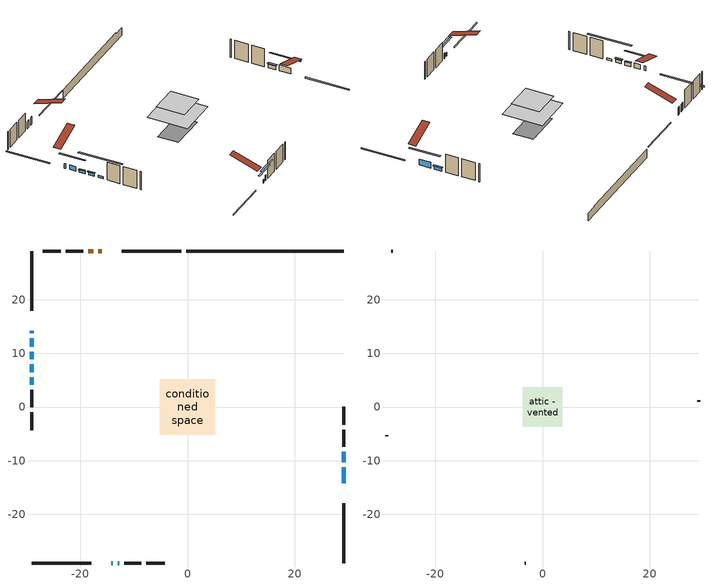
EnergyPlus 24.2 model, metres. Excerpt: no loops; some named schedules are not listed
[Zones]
conditioned space
 floor adiabatic (AdiabaticFloorConstruction): -5.14,-5.14 -5.14,5.14 5.14,5.14 5.14,-5.14 z2.99
 floor foundation (Slab1 construction): -4.71,-2.61 -4.71,2.61 4.71,2.61 4.71,-2.61 z-1.74
 wall outside (RimJoist1 construction): -1.12,29.07 -12.29,29.07 / -29.07,-29.07 -17.9,-29.07 / -29.07,29.07 -29.07,17.9 / 29.07,-29.07 29.07,-17.9 z0.55:0.85
 wall outside (AdiabaticWallConstruction 1): -16.01,29.07 -16.66,29.07 / -17.59,29.07 -18.49,29.07 z0.55:2.58
 wall outside (AdiabaticWallConstruction): -29.07,14.18 -29.07,13.76 z0.55:1.77; 29.07,-14.18 29.07,-11.23 z0.55:2.13; -14.18,-29.07 -13.92,-29.07 / 29.07,-10.3 29.07,-8.37 z0.55:1.52; -13,-29.07 -12.74,-29.07 z0.55:2.02; -29.07,12.83 -29.07,11.25 z0.55:1.82; -29.07,10.33 -29.07,8.85 / -29.07,7.93 -29.07,6.45 z0.55:1.41; -29.07,5.52 -29.07,4.15 z0.55:1.16
 wall outside (Wall1 construction): -19.42,29.07 -22.65,29.07 / -11.81,-29.07 -8.58,-29.07 / -29.07,3.22 -29.07,-0.01 / 29.07,-7.44 29.07,-4.21 z0.55:5.43
 wall outside (Wall2 construction): -23.58,29.07 -26.95,29.07 / -7.66,-29.07 -4.28,-29.07 / -29.07,-0.94 -29.07,-4.31 / 29.07,-3.28 29.07,0.09 z0.55:5.43
 wall foundation (FoundationWall1 construction): -0.19,29.07,-1.74 -0.19,29.07,0.55 26.14,29.07,0.55 26.14,29.07,0.26 29.07,29.07,0.26 29.07,29.07,-1.74
 window (WindowConstruction 7): -29.07,14.18 -29.07,13.76 z0.55:1.77
 window (WindowConstruction): 29.07,-14.18 29.07,-11.23 z0.55:2.13
 window (WindowConstruction 1): -14.18,-29.07 -13.92,-29.07 z0.55:1.52
 window (WindowConstruction 2): -13,-29.07 -12.74,-29.07 z0.55:2.02
 window (WindowConstruction 3): -29.07,12.83 -29.07,11.25 z0.55:1.82
 window (WindowConstruction 4): 29.07,-10.3 29.07,-8.37 z0.55:1.52
 window (WindowConstruction 5): -29.07,10.33 -29.07,8.85 z0.55:1.41
 window (WindowConstruction 6): -29.07,7.92 -29.07,6.45 z0.55:1.41
 window (WindowConstruction 8): -29.07,5.52 -29.07,4.15 z0.55:1.16
 door (Door): -16.01,29.07 -16.66,29.07 z0.55:2.58
 door (Door 1): -17.59,29.07 -18.49,29.07 z0.55:2.58
 ceiling adiabatic (AdiabaticFloorConstruction): 5.14,-5.14 5.14,5.14 -5.14,5.14 -5.14,-5.14 z2.99
attic - vented
 floor to conditioned space (Floor1 construction Reversed): -3.64,-3.64 -3.64,3.64 3.64,3.64 3.64,-3.64 z5.43
 wall outside (Wall3 construction): -27.88,29.07 -28.14,29.07 / -3.35,-29.07 -3.1,-29.07 / -29.07,-5.24 -29.07,-5.5 / 29.07,1.02 29.07,1.27 z0.55:5.43
 roof outside (Roof1 construction): -15.08,29.07,5.43 -15.08,21.98,7.79 -13.22,21.98,7.79 -13.22,29.07,5.43; -15.11,-29.07,5.43 -15.11,-21.98,7.79 -16.97,-21.98,7.79 -16.97,-29.07,5.43; -29.07,15.11,5.43 -21.98,15.11,7.79 -21.98,16.97,7.79 -29.07,16.97,5.43; 29.07,-15.11,5.43 21.98,-15.11,7.79 21.98,-16.97,7.79 29.07,-16.97,5.43
shading: 29.07,-8.71 29.07,-16.7 29.48,-16.7 29.48,-8.71 z4.65; -11.4,-29.07 -16.7,-29.07 -16.7,-29.48 -11.4,-29.48 z4.04; -10.1,-29.07 -15.64,-29.07 -15.64,-29.48 -10.1,-29.48 z4.66; -29.07,8.73 -29.07,15.35 -29.48,15.35 -29.48,8.73 z4.34; 29.07,-8.17 29.07,-10.5 29.48,-10.5 29.48,-8.17 z1.72; -29.07,8.77 -29.07,10.4 -29.48,10.4 -29.48,8.77 z1.49; -29.07,6.25 -29.07,8.13 -29.48,8.13 -29.48,6.25 z1.61; -29.07,-0.81 -29.07,10.48 -29.48,10.48 -29.48,-0.81 z6.12
[Building]
Building 1: Terrain=Suburbs
[Site:Location]
Edmonton Intl AP_AB: Latitude {deg}=53.31; Longitude {deg}=-113.58; Time Zone {hr}=-7; Elevation {m}=723; Keep Site Location Information=Yes
[Site:GroundTemperature:Shallow]
-1.56185, -3.61833, -3.78302, -2.80711, 1.11059, 5.01004, 8.39065, 10.5322, 10.7141, 8.97234, 5.67794, 1.89811
[Site:WaterMainsTemperature]
Calculation Method=Schedule; Temperature Schedule=mains temperature schedule
[Material] Roughness=Rough; Thermal Absorptance=0.9
Name | Thickness {m} | Conductivity {W/m-K} | Density {kg/m3} | Specific Heat {J/kg-K} | Solar Absorptance | Visible Absorptance
asphalt or fiberglass shingles | 0.00635 | 0.162714 | 1121.4 | 1465.45 | 0.4 | 0.4
ceiling loosefill ins | 0.169333 | 0.0480833 | 16.02 | 1046.75 | 0.7 | 0.7
ceiling stud and cavity | 0.1397 | 0.146649 | 65.682 | 1177.47 | 0.7 | 0.7
concrete 4.0 in. | 0.1016 | 1.803125 | 2242.8 | 837.4 | 0.7 | 0.7
concrete 8.0 in. | 0.2032 | 1.803125 | 2242.8 | 837.4 | 0.7 | 0.7
door material | 0.04445 | 0.053851 | 512.64 | 1214.23 | 0.7 | 0.7
door material 1 | 0.04445 | 0.188738 | 512.64 | 1214.23 | 0.7 | 0.7
exterior vertical ins | 0.0457286 | 0.029427 | 32.04 | 1214.23 | 0.7 | 0.7
floor covering | 0.0127 | 0.0433444 | 54.468 | 1339.84 | 0.6 | 0.6
floor rigid ins; wall rigid ins | 0.512978 | 0.029427 | 32.04 | 1214.23 | 0.7 | 0.7
floor stud and cavity | 0.1397 | 1.75129 | 37.0049 | 1207.88 | 0.7 | 0.7
furniture material conditioned space 1 | 0.1524 | 0.115458 | 640.8 | 1214.23 | 0.6 | 0.6
gypsum board | 0.0127 | 0.160291 | 801 | 837.4 | 0.6 | 0.6
gypsum board 1 | 0.0127 | 0.160291 | 801 | 837.4 | 0.7 | 0.7
osb sheathing 0.5 in. | 0.0127 | 0.115458 | 512.64 | 1214.23 | 0.7 | 0.7
osb sheathing 0.75 in. | 0.01905 | 0.115458 | 512.64 | 1214.23 | 0.7 | 0.7
osb sheathing 2.0 in. | 0.0508 | 0.115458 | 512.64 | 1214.23 | 0.7 | 0.7
rim joist stud and cavity | 0.0508 | 0.0314757 | 125.044 | 1163.47 | 0.6 | 0.6
wall stud and cavity | 0.1397 | 0.10094 | 139.0536 | 1170.24 | 0.7 | 0.7
wall stud and cavity 1 | 0.1397 | 0.101326 | 139.0536 | 1170.24 | 0.7 | 0.7
wall stud and cavity 2 | 0.0889 | 6.1454 | 50.32683 | 1063.81 | 0.6 | 0.6
wall stud and cavity 3 | 0.0889 | 0.380278 | 52.3479 | 1209.89 | 0.7 | 0.7
wall stud and cavity 4 | 0.0889 | 0.391764 | 83.0341 | 1211.67 | 0.7 | 0.7
wood siding | 0.0254 | 0.102417 | 544.68 | 1172.36 | 0.4 | 0.4
wood siding 1 | 0.00254 | 0.102417 | 544.68 | 1172.36 | 0.4 | 0.4
wood siding 2; wood siding 3; wood siding 4 | 0.0254 | 0.102417 | 544.68 | 1172.36 | 0.7 | 0.7
[WindowMaterial:SimpleGlazingSystem]
Name | U-Factor {W/m2-K} | Solar Heat Gain Coefficient
WindowMaterial | 3.29438 | 0.7
WindowMaterial 1 | 3.31766 | 0.49
WindowMaterial 2 | 3.32958 | 0.5
WindowMaterial 3 | 3.829811 | 0.56
WindowMaterial 4 | 4.03535 | 0.55
WindowMaterial 5 | 4.22273 | 0.54
WindowMaterial 6 | 2.22975 | 0.4
WindowMaterial 7 | 2.47788 | 0.47
[Construction]
AdiabaticFloorConstruction: floor stud and cavity, floor rigid ins, osb sheathing 0.75 in., floor covering
AdiabaticWallConstruction: wood siding 3, wall rigid ins, wall stud and cavity 3, gypsum board
AdiabaticWallConstruction 1: wood siding 4, wall rigid ins, wall stud and cavity 3, gypsum board
Door: door material
Door 1: door material 1
Floor1 construction Reversed: gypsum board, ceiling stud and cavity, ceiling loosefill ins
FoundationWall1 construction: concrete 8.0 in., gypsum board 1
furniture construction conditioned space 1: furniture material conditioned space 1
PartitionWallConstruction: gypsum board, wall stud and cavity 4, gypsum board
RimJoist1 construction: wood siding 2, osb sheathing 2.0 in., rim joist stud and cavity
Roof1 construction: asphalt or fiberglass shingles
Slab1 construction: concrete 4.0 in.
Wall1 construction: wood siding, osb sheathing 0.5 in., wall stud and cavity, gypsum board
Wall2 construction: wood siding, osb sheathing 0.5 in., wall stud and cavity 1, gypsum board
Wall3 construction: wood siding 1, wall stud and cavity 2
WindowConstruction: WindowMaterial
WindowConstruction 1: WindowMaterial 1
WindowConstruction 2: WindowMaterial 2
WindowConstruction 3: WindowMaterial 3
WindowConstruction 4: WindowMaterial 4
WindowConstruction 5; WindowConstruction 6: WindowMaterial 5
WindowConstruction 7: WindowMaterial 6
WindowConstruction 8: WindowMaterial 7
[Zone] Multiplier=1; Part of Total Floor Area=Yes
Name | Volume {m3}
attic - vented | 20.2553
conditioned space | 387
[Space]
Name | Zone | Volume {m3}
attic - vented 1 | attic - vented | 20.2553
conditioned space 1 | conditioned space | 387
[ZoneInfiltration:EffectiveLeakageArea]
infil attic - vented 1: Zone or Space=attic - vented 1; Schedule=Always On Discrete; Effective Air Leakage Area {cm2}=1838.61; Stack Coefficient=0.000503268; Wind Coefficient=1.51572e-05
[ZoneMixing]
whole house fan mix: Zone or Space=attic - vented; Schedule=Always On Continuous; Design Flow Rate Calculation Method=Flow/Zone; Design Flow Rate {m3/s}=0; Source Zone or Space=conditioned space
[SurfaceProperty:ExposedFoundationPerimeter]
Slab1: Exposed Perimeter Calculation Method=TotalExposedPerimeter; Total Exposed Perimeter {m}=29.26
[InternalMass] Zone or ZoneList=conditioned space; Space or SpaceList=conditioned space 1
Name | Construction | Surface Area {m2}
furniture mass conditioned space 1 | furniture construction conditioned space 1 | 61.9202
partition wall mass | PartitionWallConstruction | 154.801
[Lights]
interior lighting: Zone or ZoneList or Space or SpaceList=conditioned space 1; Schedule=interior lighting schedule; Design Level Calculation Method=LightingLevel; Lighting Level {W}=343.2; Return Air Fraction=0; Fraction Radiant=0.6; Fraction Visible=0.2; Fraction Replaceable=1
[People]
occupants: Zone or ZoneList or Space or SpaceList=conditioned space 1; Number of People Schedule=occupants schedule; Number of People Calculation Method=People; Number of People=3; Fraction Radiant=0.314171; Sensible Heat Fraction=0.56303; Activity Level Schedule=occupants activity schedule; Carbon Dioxide Generation Rate {m3/s-W}=0; Enable ASHRAE 55 Comfort Warnings=No; Mean Radiant Temperature Calculation Type=EnclosureAveraged
[ElectricEquipment] Zone or ZoneList or Space or SpaceList=conditioned space 1; Design Level Calculation Method=EquipmentLevel
Name | Schedule | Design Level {W} | Fraction Latent | Fraction Radiant | Fraction Lost
clothes dryer | clothes dryer schedule | 140.772 | 0.015 | 0.081 | 0.85
clothes washer | clothes washer schedule | 32.1985 | 0.03 | 0.162 | 0.7
cooking range | cooking range schedule | 215.147 | 0.08 | 0.432 | 0.2
dishwasher | dishwasher schedule | 66.8632 | 0.3 | 0.18 | 0.4
fridge | fridge schedule | 72.9452 | 0 | 0.6 | 0
mech vent bath fan 0 | mech vent bath fan 0 schedule | 50.2 | 0 | 0 | 1
mech vent bath fan 1 | mech vent bath fan 1 schedule | 50.2 | 0 | 0 | 1
mech vent house fan | mech vent house fan schedule | 0 | 0 | 0 | 1
mech vent house fan cfis | mech vent house fan cfis schedule | 0 | 0 | 0 | 0
mech vent range fan 0 | mech vent range fan 0 schedule | 57 | 0 | 0 | 1
misc plug loads | misc plug loads schedule | 494.7 | 0.045 | 0.513 | 0.1
whole house fan | Always On Discrete | 0 | 0 | 0 | 1
[OtherEquipment] Zone or ZoneList or Space or SpaceList=conditioned space 1; Design Level Calculation Method=EquipmentLevel
Name | Fuel Type | Schedule | Design Level {W} | Fraction Latent | Fraction Radiant | Fraction Lost
clothes dryer 1 | Electricity | clothes dryer schedule | 0 | 0.015 | 0.081 | 0.85
cooking range 1 | Electricity | cooking range schedule | 0 | 0.08 | 0.432 | 0.2
general water use latent | None | general water use schedule | 62.594 | 1 | 0 | 0
general water use sensible | None | general water use schedule | -61.6891 | 0 | 0.6 | 0
mech vent house fan latent load | None | Always On Discrete | 0 | 1 | 0 | 0
mech vent house fan sensible load | None | Always On Discrete | 0 | 0 | 0 | 0
water heater energy adjustment1 | NaturalGas | Always On Discrete | 0.01 | 0 | 0 | 1
[ZoneInfiltration:DesignFlowRate] Zone or ZoneList or Space or SpaceList=conditioned space 1; Schedule=Always On Discrete; Design Flow Rate Calculation Method=Flow/Zone; Design Flow Rate {m3/s}=0
infil flow; natural vent flow; whole house fan flow
[AvailabilityManager:Scheduled]
furnace airloop Availability Manager: Schedule=Always On Discrete
[Foundation:Kiva]
Foundation Kiva 1: Initial Indoor Air Temperature {C}=18; Wall Height Above Grade {m}=0.549981; Wall Depth Below Slab {m}=0.2032; Custom Block Material Name 1=exterior vertical ins; Custom Block Depth 1 {m}=2.28999; Custom Block X Position 1 {m}=0.2159; Custom Block Z Position 1 {m}=0
[Foundation:Kiva:Settings]
Soil Conductivity {W/m-K}=0.849921; Soil Density {kg/m3}=1842.3; Soil Specific Heat {J/kg-K}=418.7; Ground Solar Absorptivity=0.9; Ground Thermal Absorptivity=0.9; Ground Surface Roughness {m}=0.03; Far-Field Width {m}=40; Deep-Ground Boundary Condition=ZeroFlux; Deep-Ground Depth {m}=40; Minimum Cell Dimension {m}=0.2; Maximum Cell Growth Coefficient=3; Simulation Timestep=Timestep
[Exterior:Lights]
exterior lighting: Schedule=exterior lighting schedule; Design Level {W}=75.6
[EnergyManagementSystem:GlobalVariable]
furnace_airloop_Fan_RTF
infil_program_Qfan
infil_program_Qinf
natural_vent_program_Qnv
natural_vent_program_Qwhf
[EnergyManagementSystem:Sensor]
Name | Output:Variable or Output:Meter Index Key | Output:Variable or Output:Meter
airflow_gain | infil flow | Infiltration Sensible Heat Gain Energy
airflow_gain_1 | natural vent flow | Infiltration Sensible Heat Gain Energy
airflow_gain_2 | whole house fan flow | Infiltration Sensible Heat Gain Energy
airflow_loss | infil flow | Infiltration Sensible Heat Loss Energy
airflow_loss_1 | natural vent flow | Infiltration Sensible Heat Loss Energy
airflow_loss_2 | whole house fan flow | Infiltration Sensible Heat Loss Energy
clg_load_cond |  | Cooling:EnergyTransfer:Zone:CONDITIONED SPACE
clg_sp_s; clg_sp_s_1 | cooling setpoint | Schedule Value
clothes_dryer_exhaust_0_sch_s | clothes dryer exhaust 0 schedule | Schedule Value
cool_season | cooling season schedule | Schedule Value
htg_load_cond |  | Heating:EnergyTransfer:Zone:CONDITIONED SPACE
htg_sp_s; htg_sp_s_1 | heating setpoint | Schedule Value
ig_ee_conv | clothes dryer | Electric Equipment Convective Heating Energy
ig_ee_conv_2 | cooking range | Electric Equipment Convective Heating Energy
ig_ee_conv_4 | fridge | Electric Equipment Convective Heating Energy
ig_ee_conv_5 | misc plug loads | Electric Equipment Convective Heating Energy
ig_ee_conv_6 | whole house fan | Electric Equipment Convective Heating Energy
ig_ee_rad | clothes dryer | Electric Equipment Radiant Heating Energy
ig_ee_rad_2 | cooking range | Electric Equipment Radiant Heating Energy
ig_ee_rad_4 | fridge | Electric Equipment Radiant Heating Energy
ig_ee_rad_5 | misc plug loads | Electric Equipment Radiant Heating Energy
ig_ee_rad_6 | whole house fan | Electric Equipment Radiant Heating Energy
ig_lgt_conv | interior lighting | Lights Convective Heating Energy
ig_lgt_rad | interior lighting | Lights Radiant Heating Energy
ig_lgt_vis | interior lighting | Lights Visible Radiation Heating Energy
ig_oe_conv | clothes dryer 1 | Other Equipment Convective Heating Energy
ig_oe_conv_1 | cooking range 1 | Other Equipment Convective Heating Energy
ig_oe_conv_2 | general water use latent | Other Equipment Convective Heating Energy
ig_oe_conv_3 | general water use sensible | Other Equipment Convective Heating Energy
ig_oe_conv_4 | water heater energy adjustment1 | Other Equipment Convective Heating Energy
ig_oe_rad | clothes dryer 1 | Other Equipment Radiant Heating Energy
ig_oe_rad_1 | cooking range 1 | Other Equipment Radiant Heating Energy
ig_oe_rad_2 | general water use latent | Other Equipment Radiant Heating Energy
ig_oe_rad_3 | general water use sensible | Other Equipment Radiant Heating Energy
ig_oe_rad_4 | water heater energy adjustment1 | Other Equipment Radiant Heating Energy
ig_ppl_conv | occupants | People Convective Heating Energy
ig_ppl_rad | occupants | People Radiant Heating Energy
im_conv | furniture mass conditioned space 1 | Surface Inside Face Convection Heat Gain Energy
im_conv_1 | partition wall mass | Surface Inside Face Convection Heat Gain Energy
im_ig | furniture mass conditioned space 1 | Surface Inside Face Internal Gains Radiation Heat Gain Energy
im_ig_1 | partition wall mass | Surface Inside Face Internal Gains Radiation Heat Gain Energy
im_lgt | furniture mass conditioned space 1 | Surface Inside Face Lights Radiation Heat Gain Energy
im_lgt_1 | partition wall mass | Surface Inside Face Lights Radiation Heat Gain Energy
im_sol | furniture mass conditioned space 1 | Surface Inside Face Solar Radiation Heat Gain Energy
im_sol_1 | partition wall mass | Surface Inside Face Solar Radiation Heat Gain Energy
im_surf | furniture mass conditioned space 1 | Surface Inside Face Net Surface Thermal Radiation Heat Gain Energy
im_surf_1 | partition wall mass | Surface Inside Face Net Surface Thermal Radiation Heat Gain Energy
mech_vent_bath_fan_0_sch_s | mech vent bath fan 0 schedule | Schedule Value
mech_vent_bath_fan_1_sch_s | mech vent bath fan 1 schedule | Schedule Value
mech_vent_range_fan_0_sch_s | mech vent range fan 0 schedule | Schedule Value
mv_conv | mech vent bath fan 0 | Electric Equipment Convective Heating Energy
mv_conv_1 | mech vent bath fan 1 | Electric Equipment Convective Heating Energy
mv_conv_2 | mech vent house fan | Electric Equipment Convective Heating Energy
mv_conv_3 | mech vent house fan cfis | Electric Equipment Convective Heating Energy
mv_conv_4 | mech vent range fan 0 | Electric Equipment Convective Heating Energy
mv_conv_5 | mech vent house fan latent load | Other Equipment Convective Heating Energy
mv_conv_6 | mech vent house fan sensible load | Other Equipment Convective Heating Energy
mv_rad | mech vent bath fan 0 | Electric Equipment Radiant Heating Energy
mv_rad_1 | mech vent bath fan 1 | Electric Equipment Radiant Heating Energy
mv_rad_2 | mech vent house fan | Electric Equipment Radiant Heating Energy
mv_rad_3 | mech vent house fan cfis | Electric Equipment Radiant Heating Energy
mv_rad_4 | mech vent range fan 0 | Electric Equipment Radiant Heating Energy
mv_rad_5 | mech vent house fan latent load | Other Equipment Radiant Heating Energy
mv_rad_6 | mech vent house fan sensible load | Other Equipment Radiant Heating Energy
natural_vent_s | natural vent schedule | Schedule Value
out_pb_s |  | Site Outdoor Air Barometric Pressure
out_wt_s |  | Site Outdoor Air Humidity Ratio
site_vw_s |  | Site Wind Speed
ss_back_out | Window1 | Surface Window Shortwave from Zone Back Out Window Heat Transfer Rate
ss_back_out_1 | Window2 | Surface Window Shortwave from Zone Back Out Window Heat Transfer Rate
ss_back_out_2 | Window3 | Surface Window Shortwave from Zone Back Out Window Heat Transfer Rate
ss_back_out_3 | Window4 | Surface Window Shortwave from Zone Back Out Window Heat Transfer Rate
ss_back_out_4 | Window5 | Surface Window Shortwave from Zone Back Out Window Heat Transfer Rate
ss_back_out_5 | Window6 | Surface Window Shortwave from Zone Back Out Window Heat Transfer Rate
ss_back_out_6 | Window7 | Surface Window Shortwave from Zone Back Out Window Heat Transfer Rate
ss_back_out_7 | Window8 | Surface Window Shortwave from Zone Back Out Window Heat Transfer Rate
ss_back_out_8 | Window9 | Surface Window Shortwave from Zone Back Out Window Heat Transfer Rate
ss_conv | Door1 | Surface Inside Face Convection Heat Gain Energy
ss_conv_1 | Door2 | Surface Inside Face Convection Heat Gain Energy
ss_conv_10 | Window9 | Surface Inside Face Convection Heat Gain Energy
ss_conv_2 | Window1 | Surface Inside Face Convection Heat Gain Energy
ss_conv_3 | Window2 | Surface Inside Face Convection Heat Gain Energy
ss_conv_4 | Window3 | Surface Inside Face Convection Heat Gain Energy
ss_conv_5 | Window4 | Surface Inside Face Convection Heat Gain Energy
ss_conv_6 | Window5 | Surface Inside Face Convection Heat Gain Energy
ss_conv_7 | Window6 | Surface Inside Face Convection Heat Gain Energy
ss_conv_8 | Window7 | Surface Inside Face Convection Heat Gain Energy
ss_conv_9 | Window8 | Surface Inside Face Convection Heat Gain Energy
ss_ig | Door1 | Surface Inside Face Internal Gains Radiation Heat Gain Energy
ss_ig_1 | Door2 | Surface Inside Face Internal Gains Radiation Heat Gain Energy
ss_ig_10 | Window9 | Surface Inside Face Internal Gains Radiation Heat Gain Energy
ss_ig_2 | Window1 | Surface Inside Face Internal Gains Radiation Heat Gain Energy
ss_ig_3 | Window2 | Surface Inside Face Internal Gains Radiation Heat Gain Energy
ss_ig_4 | Window3 | Surface Inside Face Internal Gains Radiation Heat Gain Energy
ss_ig_5 | Window4 | Surface Inside Face Internal Gains Radiation Heat Gain Energy
ss_ig_6 | Window5 | Surface Inside Face Internal Gains Radiation Heat Gain Energy
ss_ig_7 | Window6 | Surface Inside Face Internal Gains Radiation Heat Gain Energy
ss_ig_8 | Window7 | Surface Inside Face Internal Gains Radiation Heat Gain Energy
ss_ig_9 | Window8 | Surface Inside Face Internal Gains Radiation Heat Gain Energy
ss_lgt | Door1 | Surface Inside Face Lights Radiation Heat Gain Energy
ss_lgt_1 | Door2 | Surface Inside Face Lights Radiation Heat Gain Energy
ss_sol | Door1 | Surface Inside Face Solar Radiation Heat Gain Energy
ss_sol_1 | Door2 | Surface Inside Face Solar Radiation Heat Gain Energy
ss_surf | Door1 | Surface Inside Face Net Surface Thermal Radiation Heat Gain Energy
ss_surf_1 | Door2 | Surface Inside Face Net Surface Thermal Radiation Heat Gain Energy
ss_surf_10 | Window9 | Surface Inside Face Net Surface Thermal Radiation Heat Gain Energy
ss_surf_2 | Window1 | Surface Inside Face Net Surface Thermal Radiation Heat Gain Energy
ss_surf_3 | Window2 | Surface Inside Face Net Surface Thermal Radiation Heat Gain Energy
ss_surf_4 | Window3 | Surface Inside Face Net Surface Thermal Radiation Heat Gain Energy
ss_surf_5 | Window4 | Surface Inside Face Net Surface Thermal Radiation Heat Gain Energy
ss_surf_6 | Window5 | Surface Inside Face Net Surface Thermal Radiation Heat Gain Energy
ss_surf_7 | Window6 | Surface Inside Face Net Surface Thermal Radiation Heat Gain Energy
ss_surf_8 | Window7 | Surface Inside Face Net Surface Thermal Radiation Heat Gain Energy
ss_surf_9 | Window8 | Surface Inside Face Net Surface Thermal Radiation Heat Gain Energy
ss_trans_in | Window1 | Surface Window Transmitted Solar Radiation Rate
ss_trans_in_1 | Window2 | Surface Window Transmitted Solar Radiation Rate
ss_trans_in_2 | Window3 | Surface Window Transmitted Solar Radiation Rate
ss_trans_in_3 | Window4 | Surface Window Transmitted Solar Radiation Rate
ss_trans_in_4 | Window5 | Surface Window Transmitted Solar Radiation Rate
ss_trans_in_5 | Window6 | Surface Window Transmitted Solar Radiation Rate
ss_trans_in_6 | Window7 | Surface Window Transmitted Solar Radiation Rate
ss_trans_in_7 | Window8 | Surface Window Transmitted Solar Radiation Rate
ss_trans_in_8 | Window9 | Surface Window Transmitted Solar Radiation Rate
ss_trans_out | Window1 | Surface Inside Face Initial Transmitted Diffuse Transmitted Out Window Solar Radiation Rate
ss_trans_out_1 | Window2 | Surface Inside Face Initial Transmitted Diffuse Transmitted Out Window Solar Radiation Rate
ss_trans_out_2 | Window3 | Surface Inside Face Initial Transmitted Diffuse Transmitted Out Window Solar Radiation Rate
ss_trans_out_3 | Window4 | Surface Inside Face Initial Transmitted Diffuse Transmitted Out Window Solar Radiation Rate
ss_trans_out_4 | Window5 | Surface Inside Face Initial Transmitted Diffuse Transmitted Out Window Solar Radiation Rate
ss_trans_out_5 | Window6 | Surface Inside Face Initial Transmitted Diffuse Transmitted Out Window Solar Radiation Rate
ss_trans_out_6 | Window7 | Surface Inside Face Initial Transmitted Diffuse Transmitted Out Window Solar Radiation Rate
ss_trans_out_7 | Window8 | Surface Inside Face Initial Transmitted Diffuse Transmitted Out Window Solar Radiation Rate
ss_trans_out_8 | Window9 | Surface Inside Face Initial Transmitted Diffuse Transmitted Out Window Solar Radiation Rate
s_conv | Floor1 | Surface Inside Face Convection Heat Gain Energy
s_conv_1 | FoundationWall1 | Surface Inside Face Convection Heat Gain Energy
s_conv_10 | Wall1:180 | Surface Inside Face Convection Heat Gain Energy
s_conv_11 | Wall1:270 | Surface Inside Face Convection Heat Gain Energy
s_conv_12 | Wall1:90 | Surface Inside Face Convection Heat Gain Energy
s_conv_13 | Wall2:0 | Surface Inside Face Convection Heat Gain Energy
s_conv_14 | Wall2:180 | Surface Inside Face Convection Heat Gain Energy
s_conv_15 | Wall2:270 | Surface Inside Face Convection Heat Gain Energy
s_conv_16 | Wall2:90 | Surface Inside Face Convection Heat Gain Energy
s_conv_2 | inferred conditioned ceiling | Surface Inside Face Convection Heat Gain Energy
s_conv_3 | inferred conditioned floor | Surface Inside Face Convection Heat Gain Energy
s_conv_4 | RimJoist1:0 | Surface Inside Face Convection Heat Gain Energy
s_conv_5 | RimJoist1:180 | Surface Inside Face Convection Heat Gain Energy
s_conv_6 | RimJoist1:270 | Surface Inside Face Convection Heat Gain Energy
s_conv_7 | RimJoist1:90 | Surface Inside Face Convection Heat Gain Energy
s_conv_8 | Slab1 | Surface Inside Face Convection Heat Gain Energy
s_conv_9 | Wall1:0 | Surface Inside Face Convection Heat Gain Energy
s_ig | Floor1 | Surface Inside Face Internal Gains Radiation Heat Gain Energy
s_ig_1 | FoundationWall1 | Surface Inside Face Internal Gains Radiation Heat Gain Energy
s_ig_10 | Wall1:180 | Surface Inside Face Internal Gains Radiation Heat Gain Energy
s_ig_11 | Wall1:270 | Surface Inside Face Internal Gains Radiation Heat Gain Energy
s_ig_12 | Wall1:90 | Surface Inside Face Internal Gains Radiation Heat Gain Energy
s_ig_13 | Wall2:0 | Surface Inside Face Internal Gains Radiation Heat Gain Energy
s_ig_14 | Wall2:180 | Surface Inside Face Internal Gains Radiation Heat Gain Energy
s_ig_15 | Wall2:270 | Surface Inside Face Internal Gains Radiation Heat Gain Energy
s_ig_16 | Wall2:90 | Surface Inside Face Internal Gains Radiation Heat Gain Energy
s_ig_2 | inferred conditioned ceiling | Surface Inside Face Internal Gains Radiation Heat Gain Energy
s_ig_3 | inferred conditioned floor | Surface Inside Face Internal Gains Radiation Heat Gain Energy
s_ig_4 | RimJoist1:0 | Surface Inside Face Internal Gains Radiation Heat Gain Energy
